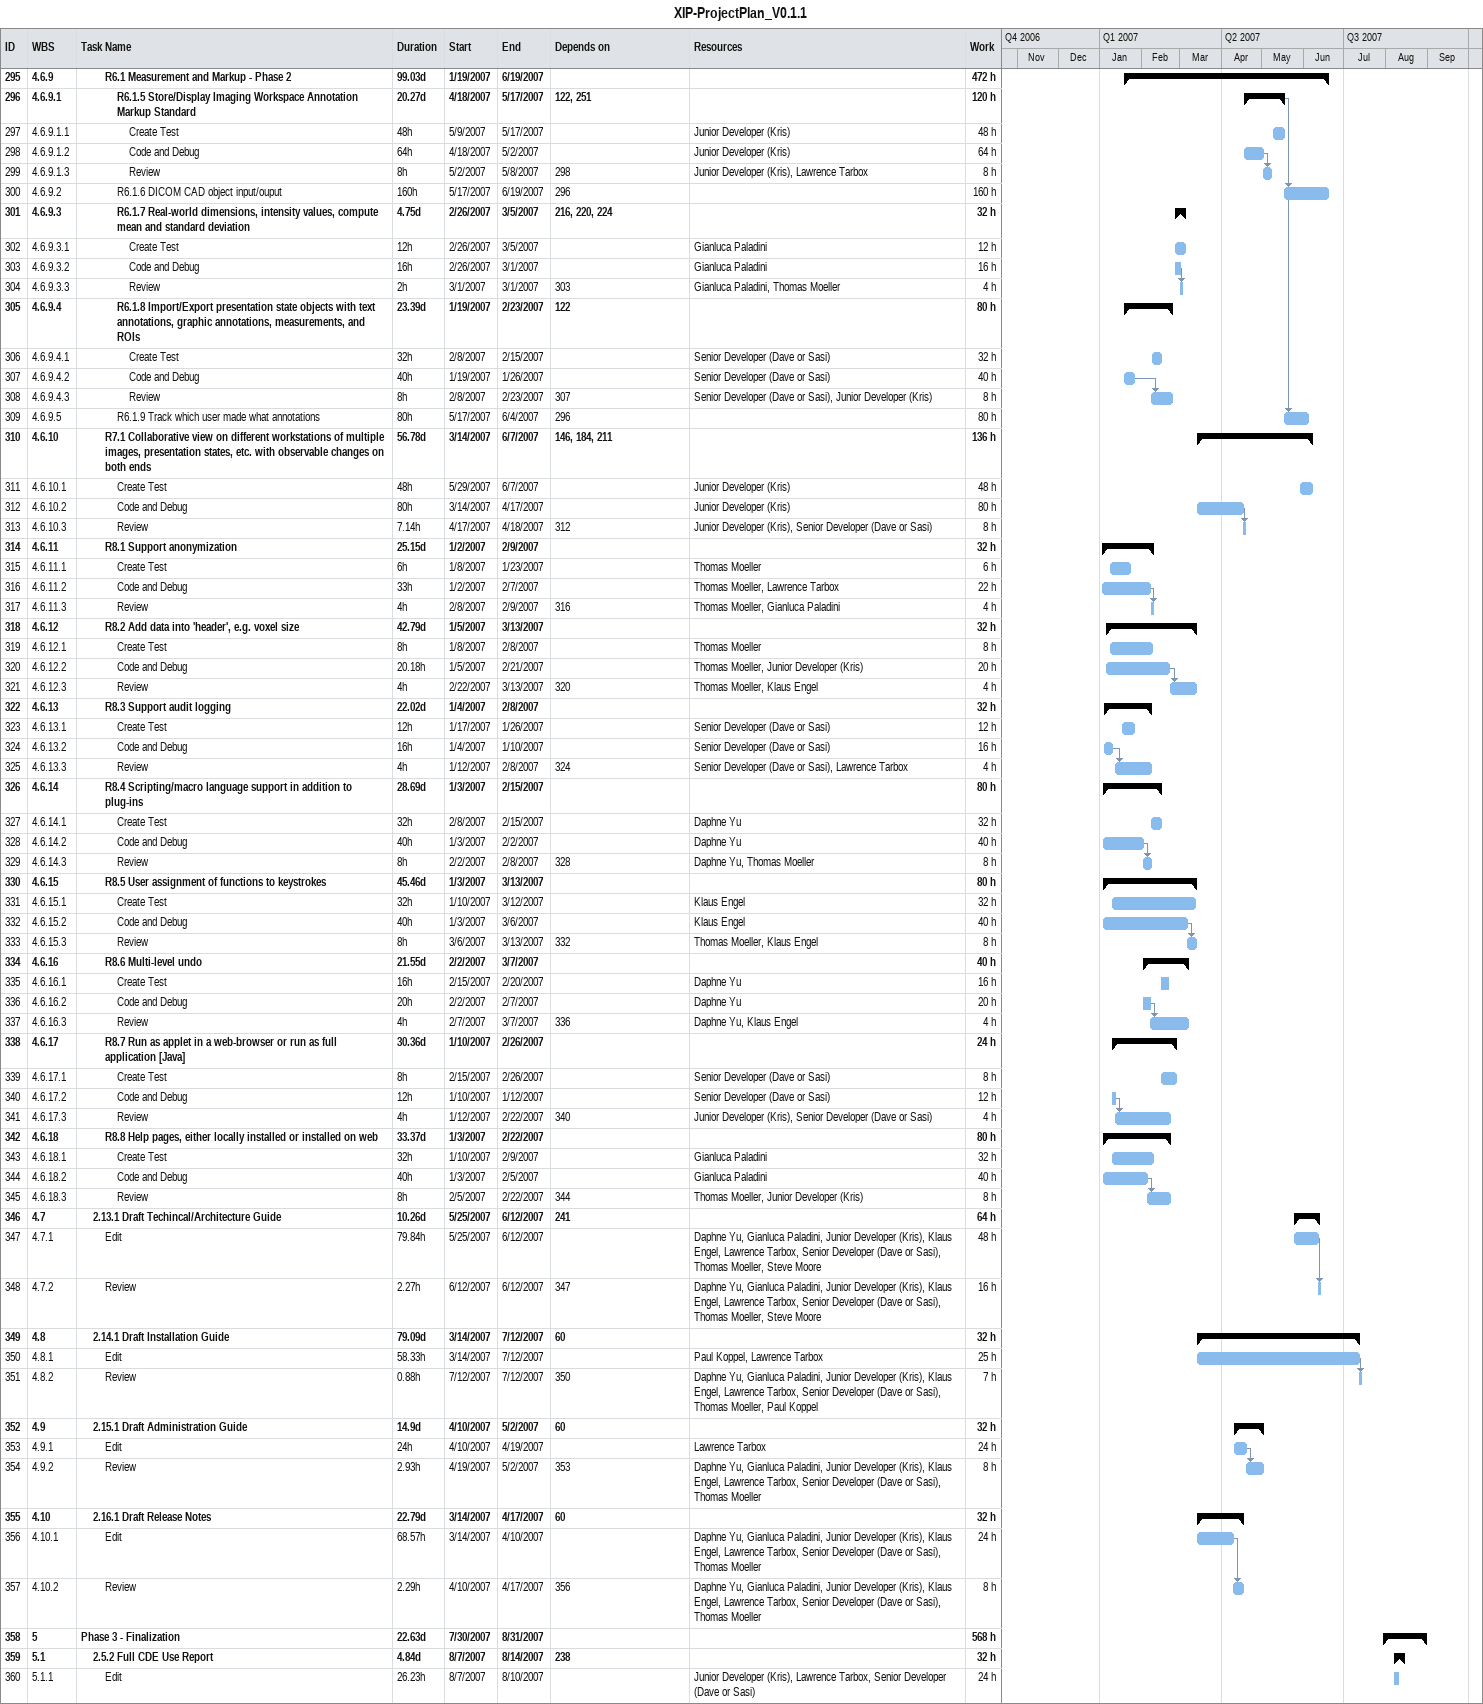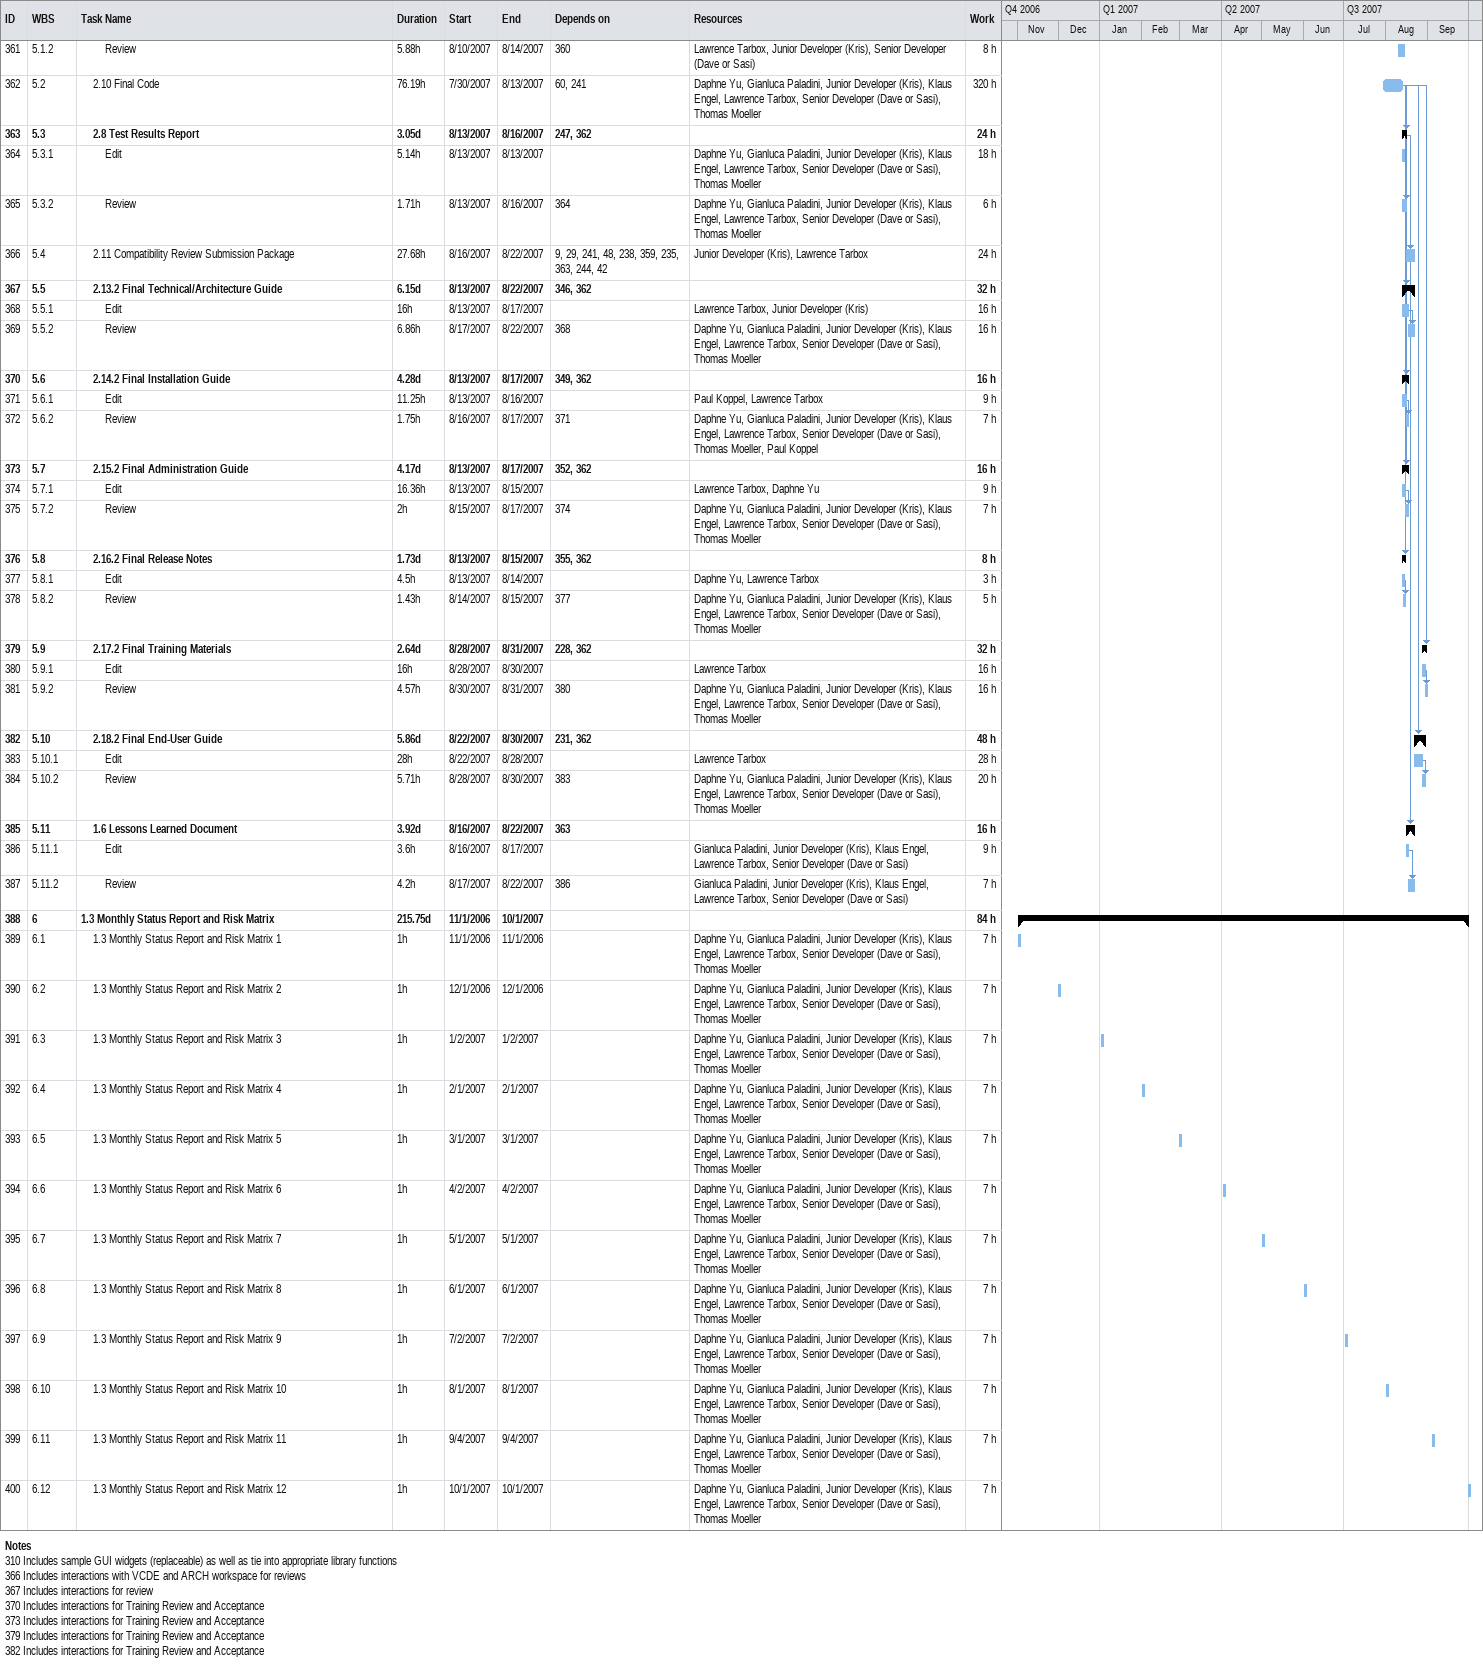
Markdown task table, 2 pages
XIP-ProjectPlan_V0.1.1

| ID | WBS | Task | Duration | Start | Finish | Predecessors | Resources | Work (h) |
|---|---|---|---|---|---|---|---|---|
| 295 | 4.6.9 | **R6.1 Measurement and Markup - Phase 2** | 99.03d | 2007-01-19 | 2007-06-19 |  |  | 472 |
| 296 | 4.6.9.1 | **R6.1.5 Store/Display Imaging Workspace Annotation Markup Standard** | 20.27d | 2007-04-18 | 2007-05-17 | 122, 251 |  | 120 |
| 297 | 4.6.9.1.1 | Create Test | 48h | 2007-05-09 | 2007-05-17 |  | Junior Developer (Kris) | 48 |
| 298 | 4.6.9.1.2 | Code and Debug | 64h | 2007-04-18 | 2007-05-02 |  | Junior Developer (Kris) | 64 |
| 299 | 4.6.9.1.3 | Review | 8h | 2007-05-02 | 2007-05-08 | 298 | Junior Developer (Kris), Lawrence Tarbox | 8 |
| 300 | 4.6.9.2 | R6.1.6 DICOM CAD object input/ouput | 160h | 2007-05-17 | 2007-06-19 | 296 |  | 160 |
| 301 | 4.6.9.3 | **R6.1.7 Real-world dimensions, intensity values, compute mean and standard deviation** | 4.75d | 2007-02-26 | 2007-03-05 | 216, 220, 224 |  | 32 |
| 302 | 4.6.9.3.1 | Create Test | 12h | 2007-02-26 | 2007-03-05 |  | Gianluca Paladini | 12 |
| 303 | 4.6.9.3.2 | Code and Debug | 16h | 2007-02-26 | 2007-03-01 |  | Gianluca Paladini | 16 |
| 304 | 4.6.9.3.3 | Review | 2h | 2007-03-01 | 2007-03-01 | 303 | Gianluca Paladini, Thomas Moeller | 4 |
| 305 | 4.6.9.4 | **R6.1.8 Import/Export presentation state objects with text annotations, graphic annotations, measurements, and ROIs** | 23.39d | 2007-01-19 | 2007-02-23 | 122 |  | 80 |
| 306 | 4.6.9.4.1 | Create Test | 32h | 2007-02-08 | 2007-02-15 |  | Senior Developer (Dave or Sasi) | 32 |
| 307 | 4.6.9.4.2 | Code and Debug | 40h | 2007-01-19 | 2007-01-26 |  | Senior Developer (Dave or Sasi) | 40 |
| 308 | 4.6.9.4.3 | Review | 8h | 2007-02-08 | 2007-02-23 | 307 | Senior Developer (Dave or Sasi), Junior Developer (Kris) | 8 |
| 309 | 4.6.9.5 | R6.1.9 Track which user made what annotations | 80h | 2007-05-17 | 2007-06-04 | 296 |  | 80 |
| 310 | 4.6.10 | **R7.1 Collaborative view on different workstations of multiple images, presentation states, etc. with observable changes on both ends** | 56.78d | 2007-03-14 | 2007-06-07 | 146, 184, 211 |  | 136 |
| 311 | 4.6.10.1 | Create Test | 48h | 2007-05-29 | 2007-06-07 |  | Junior Developer (Kris) | 48 |
| 312 | 4.6.10.2 | Code and Debug | 80h | 2007-03-14 | 2007-04-17 |  | Junior Developer (Kris) | 80 |
| 313 | 4.6.10.3 | Review | 7.14h | 2007-04-17 | 2007-04-18 | 312 | Junior Developer (Kris), Senior Developer (Dave or Sasi) | 8 |
| 314 | 4.6.11 | **R8.1 Support anonymization** | 25.15d | 2007-01-02 | 2007-02-09 |  |  | 32 |
| 315 | 4.6.11.1 | Create Test | 6h | 2007-01-08 | 2007-01-23 |  | Thomas Moeller | 6 |
| 316 | 4.6.11.2 | Code and Debug | 33h | 2007-01-02 | 2007-02-07 |  | Thomas Moeller, Lawrence Tarbox | 22 |
| 317 | 4.6.11.3 | Review | 4h | 2007-02-08 | 2007-02-09 | 316 | Thomas Moeller, Gianluca Paladini | 4 |
| 318 | 4.6.12 | **R8.2 Add data into 'header', e.g. voxel size** | 42.79d | 2007-01-05 | 2007-03-13 |  |  | 32 |
| 319 | 4.6.12.1 | Create Test | 8h | 2007-01-08 | 2007-02-08 |  | Thomas Moeller | 8 |
| 320 | 4.6.12.2 | Code and Debug | 20.18h | 2007-01-05 | 2007-02-21 |  | Thomas Moeller, Junior Developer (Kris) | 20 |
| 321 | 4.6.12.3 | Review | 4h | 2007-02-22 | 2007-03-13 | 320 | Thomas Moeller, Klaus Engel | 4 |
| 322 | 4.6.13 | **R8.3 Support audit logging** | 22.02d | 2007-01-04 | 2007-02-08 |  |  | 32 |
| 323 | 4.6.13.1 | Create Test | 12h | 2007-01-17 | 2007-01-26 |  | Senior Developer (Dave or Sasi) | 12 |
| 324 | 4.6.13.2 | Code and Debug | 16h | 2007-01-04 | 2007-01-10 |  | Senior Developer (Dave or Sasi) | 16 |
| 325 | 4.6.13.3 | Review | 4h | 2007-01-12 | 2007-02-08 | 324 | Senior Developer (Dave or Sasi), Lawrence Tarbox | 4 |
| 326 | 4.6.14 | **R8.4 Scripting/macro language support in addition to plug-ins** | 28.69d | 2007-01-03 | 2007-02-15 |  |  | 80 |
| 327 | 4.6.14.1 | Create Test | 32h | 2007-02-08 | 2007-02-15 |  | Daphne Yu | 32 |
| 328 | 4.6.14.2 | Code and Debug | 40h | 2007-01-03 | 2007-02-02 |  | Daphne Yu | 40 |
| 329 | 4.6.14.3 | Review | 8h | 2007-02-02 | 2007-02-08 | 328 | Daphne Yu, Thomas Moeller | 8 |
| 330 | 4.6.15 | **R8.5 User assignment of functions to keystrokes** | 45.46d | 2007-01-03 | 2007-03-13 |  |  | 80 |
| 331 | 4.6.15.1 | Create Test | 32h | 2007-01-10 | 2007-03-12 |  | Klaus Engel | 32 |
| 332 | 4.6.15.2 | Code and Debug | 40h | 2007-01-03 | 2007-03-06 |  | Klaus Engel | 40 |
| 333 | 4.6.15.3 | Review | 8h | 2007-03-06 | 2007-03-13 | 332 | Thomas Moeller, Klaus Engel | 8 |
| 334 | 4.6.16 | **R8.6 Multi-level undo** | 21.55d | 2007-02-02 | 2007-03-07 |  |  | 40 |
| 335 | 4.6.16.1 | Create Test | 16h | 2007-02-15 | 2007-02-20 |  | Daphne Yu | 16 |
| 336 | 4.6.16.2 | Code and Debug | 20h | 2007-02-02 | 2007-02-07 |  | Daphne Yu | 20 |
| 337 | 4.6.16.3 | Review | 4h | 2007-02-07 | 2007-03-07 | 336 | Daphne Yu, Klaus Engel | 4 |
| 338 | 4.6.17 | **R8.7 Run as applet in a web-browser or run as full application [Java]** | 30.36d | 2007-01-10 | 2007-02-26 |  |  | 24 |
| 339 | 4.6.17.1 | Create Test | 8h | 2007-02-15 | 2007-02-26 |  | Senior Developer (Dave or Sasi) | 8 |
| 340 | 4.6.17.2 | Code and Debug | 12h | 2007-01-10 | 2007-01-12 |  | Senior Developer (Dave or Sasi) | 12 |
| 341 | 4.6.17.3 | Review | 4h | 2007-01-12 | 2007-02-22 | 340 | Junior Developer (Kris), Senior Developer (Dave or Sasi) | 4 |
| 342 | 4.6.18 | **R8.8 Help pages, either locally installed or installed on web** | 33.37d | 2007-01-03 | 2007-02-22 |  |  | 80 |
| 343 | 4.6.18.1 | Create Test | 32h | 2007-01-10 | 2007-02-09 |  | Gianluca Paladini | 32 |
| 344 | 4.6.18.2 | Code and Debug | 40h | 2007-01-03 | 2007-02-05 |  | Gianluca Paladini | 40 |
| 345 | 4.6.18.3 | Review | 8h | 2007-02-05 | 2007-02-22 | 344 | Thomas Moeller, Junior Developer (Kris) | 8 |
| 346 | 4.7 | **2.13.1 Draft Techincal/Architecture Guide** | 10.26d | 2007-05-25 | 2007-06-12 | 241 |  | 64 |
| 347 | 4.7.1 | Edit | 79.84h | 2007-05-25 | 2007-06-12 |  | Daphne Yu, Gianluca Paladini, Junior Developer (Kris), Klaus Engel, Lawrence Tarbox, Senior Developer (Dave or Sasi), Thomas Moeller, Steve Moore | 48 |
| 348 | 4.7.2 | Review | 2.27h | 2007-06-12 | 2007-06-12 | 347 | Daphne Yu, Gianluca Paladini, Junior Developer (Kris), Klaus Engel, Lawrence Tarbox, Senior Developer (Dave or Sasi), Thomas Moeller, Steve Moore | 16 |
| 349 | 4.8 | **2.14.1 Draft Installation Guide** | 79.09d | 2007-03-14 | 2007-07-12 | 60 |  | 32 |
| 350 | 4.8.1 | Edit | 58.33h | 2007-03-14 | 2007-07-12 |  | Paul Koppel, Lawrence Tarbox | 25 |
| 351 | 4.8.2 | Review | 0.88h | 2007-07-12 | 2007-07-12 | 350 | Daphne Yu, Gianluca Paladini, Junior Developer (Kris), Klaus Engel, Lawrence Tarbox, Senior Developer (Dave or Sasi), Thomas Moeller, Paul Koppel | 7 |
| 352 | 4.9 | **2.15.1 Draft Administration Guide** | 14.9d | 2007-04-10 | 2007-05-02 | 60 |  | 32 |
| 353 | 4.9.1 | Edit | 24h | 2007-04-10 | 2007-04-19 |  | Lawrence Tarbox | 24 |
| 354 | 4.9.2 | Review | 2.93h | 2007-04-19 | 2007-05-02 | 353 | Daphne Yu, Gianluca Paladini, Junior Developer (Kris), Klaus Engel, Lawrence Tarbox, Senior Developer (Dave or Sasi), Thomas Moeller | 8 |
| 355 | 4.10 | **2.16.1 Draft Release Notes** | 22.79d | 2007-03-14 | 2007-04-17 | 60 |  | 32 |
| 356 | 4.10.1 | Edit | 68.57h | 2007-03-14 | 2007-04-10 |  | Daphne Yu, Gianluca Paladini, Junior Developer (Kris), Klaus Engel, Lawrence Tarbox, Senior Developer (Dave or Sasi), Thomas Moeller | 24 |
| 357 | 4.10.2 | Review | 2.29h | 2007-04-10 | 2007-04-17 | 356 | Daphne Yu, Gianluca Paladini, Junior Developer (Kris), Klaus Engel, Lawrence Tarbox, Senior Developer (Dave or Sasi), Thomas Moeller | 8 |
| 358 | 5 | **Phase 3 - Finalization** | 22.63d | 2007-07-30 | 2007-08-31 |  |  | 568 |
| 359 | 5.1 | **2.5.2 Full CDE Use Report** | 4.84d | 2007-08-07 | 2007-08-14 | 238 |  | 32 |
| 360 | 5.1.1 | Edit | 26.23h | 2007-08-07 | 2007-08-10 |  | Junior Developer (Kris), Lawrence Tarbox, Senior Developer (Dave or Sasi) | 24 |
| 361 | 5.1.2 | Review | 5.88h | 2007-08-10 | 2007-08-14 | 360 | Lawrence Tarbox, Junior Developer (Kris), Senior Developer (Dave or Sasi) | 8 |
| 362 | 5.2 | 2.10 Final Code | 76.19h | 2007-07-30 | 2007-08-13 | 60, 241 | Daphne Yu, Gianluca Paladini, Junior Developer (Kris), Klaus Engel, Lawrence Tarbox, Senior Developer (Dave or Sasi), Thomas Moeller | 320 |
| 363 | 5.3 | **2.8 Test Results Report** | 3.05d | 2007-08-13 | 2007-08-16 | 247, 362 |  | 24 |
| 364 | 5.3.1 | Edit | 5.14h | 2007-08-13 | 2007-08-13 |  | Daphne Yu, Gianluca Paladini, Junior Developer (Kris), Klaus Engel, Lawrence Tarbox, Senior Developer (Dave or Sasi), Thomas Moeller | 18 |
| 365 | 5.3.2 | Review | 1.71h | 2007-08-13 | 2007-08-16 | 364 | Daphne Yu, Gianluca Paladini, Junior Developer (Kris), Klaus Engel, Lawrence Tarbox, Senior Developer (Dave or Sasi), Thomas Moeller | 6 |
| 366 | 5.4 | 2.11 Compatibility Review Submission Package | 27.68h | 2007-08-16 | 2007-08-22 | 9, 29, 241, 48, 238, 359, 235, 363, 244, 42 | Junior Developer (Kris), Lawrence Tarbox | 24 |
| 367 | 5.5 | **2.13.2 Final Technical/Architecture Guide** | 6.15d | 2007-08-13 | 2007-08-22 | 346, 362 |  | 32 |
| 368 | 5.5.1 | Edit | 16h | 2007-08-13 | 2007-08-17 |  | Lawrence Tarbox, Junior Developer (Kris) | 16 |
| 369 | 5.5.2 | Review | 6.86h | 2007-08-17 | 2007-08-22 | 368 | Daphne Yu, Gianluca Paladini, Junior Developer (Kris), Klaus Engel, Lawrence Tarbox, Senior Developer (Dave or Sasi), Thomas Moeller | 16 |
| 370 | 5.6 | **2.14.2 Final Installation Guide** | 4.28d | 2007-08-13 | 2007-08-17 | 349, 362 |  | 16 |
| 371 | 5.6.1 | Edit | 11.25h | 2007-08-13 | 2007-08-16 |  | Paul Koppel, Lawrence Tarbox | 9 |
| 372 | 5.6.2 | Review | 1.75h | 2007-08-16 | 2007-08-17 | 371 | Daphne Yu, Gianluca Paladini, Junior Developer (Kris), Klaus Engel, Lawrence Tarbox, Senior Developer (Dave or Sasi), Thomas Moeller, Paul Koppel | 7 |
| 373 | 5.7 | **2.15.2 Final Administration Guide** | 4.17d | 2007-08-13 | 2007-08-17 | 352, 362 |  | 16 |
| 374 | 5.7.1 | Edit | 16.36h | 2007-08-13 | 2007-08-15 |  | Lawrence Tarbox, Daphne Yu | 9 |
| 375 | 5.7.2 | Review | 2h | 2007-08-15 | 2007-08-17 | 374 | Daphne Yu, Gianluca Paladini, Junior Developer (Kris), Klaus Engel, Lawrence Tarbox, Senior Developer (Dave or Sasi), Thomas Moeller | 7 |
| 376 | 5.8 | **2.16.2 Final Release Notes** | 1.73d | 2007-08-13 | 2007-08-15 | 355, 362 |  | 8 |
| 377 | 5.8.1 | Edit | 4.5h | 2007-08-13 | 2007-08-14 |  | Daphne Yu, Lawrence Tarbox | 3 |
| 378 | 5.8.2 | Review | 1.43h | 2007-08-14 | 2007-08-15 | 377 | Daphne Yu, Gianluca Paladini, Junior Developer (Kris), Klaus Engel, Lawrence Tarbox, Senior Developer (Dave or Sasi), Thomas Moeller | 5 |
| 379 | 5.9 | **2.17.2 Final Training Materials** | 2.64d | 2007-08-28 | 2007-08-31 | 228, 362 |  | 32 |
| 380 | 5.9.1 | Edit | 16h | 2007-08-28 | 2007-08-30 |  | Lawrence Tarbox | 16 |
| 381 | 5.9.2 | Review | 4.57h | 2007-08-30 | 2007-08-31 | 380 | Daphne Yu, Gianluca Paladini, Junior Developer (Kris), Klaus Engel, Lawrence Tarbox, Senior Developer (Dave or Sasi), Thomas Moeller | 16 |
| 382 | 5.10 | **2.18.2 Final End-User Guide** | 5.86d | 2007-08-22 | 2007-08-30 | 231, 362 |  | 48 |
| 383 | 5.10.1 | Edit | 28h | 2007-08-22 | 2007-08-28 |  | Lawrence Tarbox | 28 |
| 384 | 5.10.2 | Review | 5.71h | 2007-08-28 | 2007-08-30 | 383 | Daphne Yu, Gianluca Paladini, Junior Developer (Kris), Klaus Engel, Lawrence Tarbox, Senior Developer (Dave or Sasi), Thomas Moeller | 20 |
| 385 | 5.11 | **1.6 Lessons Learned Document** | 3.92d | 2007-08-16 | 2007-08-22 | 363 |  | 16 |
| 386 | 5.11.1 | Edit | 3.6h | 2007-08-16 | 2007-08-17 |  | Gianluca Paladini, Junior Developer (Kris), Klaus Engel, Lawrence Tarbox, Senior Developer (Dave or Sasi) | 9 |
| 387 | 5.11.2 | Review | 4.2h | 2007-08-17 | 2007-08-22 | 386 | Gianluca Paladini, Junior Developer (Kris), Klaus Engel, Lawrence Tarbox, Senior Developer (Dave or Sasi) | 7 |
| 388 | 6 | **1.3 Monthly Status Report and Risk Matrix** | 215.75d | 2006-11-01 | 2007-10-01 |  |  | 84 |
| 389 | 6.1 | 1.3 Monthly Status Report and Risk Matrix 1 | 1h | 2006-11-01 | 2006-11-01 |  | Daphne Yu, Gianluca Paladini, Junior Developer (Kris), Klaus Engel, Lawrence Tarbox, Senior Developer (Dave or Sasi), Thomas Moeller | 7 |
| 390 | 6.2 | 1.3 Monthly Status Report and Risk Matrix 2 | 1h | 2006-12-01 | 2006-12-01 |  | Daphne Yu, Gianluca Paladini, Junior Developer (Kris), Klaus Engel, Lawrence Tarbox, Senior Developer (Dave or Sasi), Thomas Moeller | 7 |
| 391 | 6.3 | 1.3 Monthly Status Report and Risk Matrix 3 | 1h | 2007-01-02 | 2007-01-02 |  | Daphne Yu, Gianluca Paladini, Junior Developer (Kris), Klaus Engel, Lawrence Tarbox, Senior Developer (Dave or Sasi), Thomas Moeller | 7 |
| 392 | 6.4 | 1.3 Monthly Status Report and Risk Matrix 4 | 1h | 2007-02-01 | 2007-02-01 |  | Daphne Yu, Gianluca Paladini, Junior Developer (Kris), Klaus Engel, Lawrence Tarbox, Senior Developer (Dave or Sasi), Thomas Moeller | 7 |
| 393 | 6.5 | 1.3 Monthly Status Report and Risk Matrix 5 | 1h | 2007-03-01 | 2007-03-01 |  | Daphne Yu, Gianluca Paladini, Junior Developer (Kris), Klaus Engel, Lawrence Tarbox, Senior Developer (Dave or Sasi), Thomas Moeller | 7 |
| 394 | 6.6 | 1.3 Monthly Status Report and Risk Matrix 6 | 1h | 2007-04-02 | 2007-04-02 |  | Daphne Yu, Gianluca Paladini, Junior Developer (Kris), Klaus Engel, Lawrence Tarbox, Senior Developer (Dave or Sasi), Thomas Moeller | 7 |
| 395 | 6.7 | 1.3 Monthly Status Report and Risk Matrix 7 | 1h | 2007-05-01 | 2007-05-01 |  | Daphne Yu, Gianluca Paladini, Junior Developer (Kris), Klaus Engel, Lawrence Tarbox, Senior Developer (Dave or Sasi), Thomas Moeller | 7 |
| 396 | 6.8 | 1.3 Monthly Status Report and Risk Matrix 8 | 1h | 2007-06-01 | 2007-06-01 |  | Daphne Yu, Gianluca Paladini, Junior Developer (Kris), Klaus Engel, Lawrence Tarbox, Senior Developer (Dave or Sasi), Thomas Moeller | 7 |
| 397 | 6.9 | 1.3 Monthly Status Report and Risk Matrix 9 | 1h | 2007-07-02 | 2007-07-02 |  | Daphne Yu, Gianluca Paladini, Junior Developer (Kris), Klaus Engel, Lawrence Tarbox, Senior Developer (Dave or Sasi), Thomas Moeller | 7 |
| 398 | 6.10 | 1.3 Monthly Status Report and Risk Matrix 10 | 1h | 2007-08-01 | 2007-08-01 |  | Daphne Yu, Gianluca Paladini, Junior Developer (Kris), Klaus Engel, Lawrence Tarbox, Senior Developer (Dave or Sasi), Thomas Moeller | 7 |
| 399 | 6.11 | 1.3 Monthly Status Report and Risk Matrix 11 | 1h | 2007-09-04 | 2007-09-04 |  | Daphne Yu, Gianluca Paladini, Junior Developer (Kris), Klaus Engel, Lawrence Tarbox, Senior Developer (Dave or Sasi), Thomas Moeller | 7 |
| 400 | 6.12 | 1.3 Monthly Status Report and Risk Matrix 12 | 1h | 2007-10-01 | 2007-10-01 |  | Daphne Yu, Gianluca Paladini, Junior Developer (Kris), Klaus Engel, Lawrence Tarbox, Senior Developer (Dave or Sasi), Thomas Moeller | 7 |

Notes
- 310: Includes sample GUI widgets (replaceable) as well as tie into appropriate library functions
- 366: Includes interactions with VCDE and ARCH workspace for reviews
- 367: Includes interactions for review
- 370: Includes interactions for Training Review and Acceptance
- 373: Includes interactions for Training Review and Acceptance
- 379: Includes interactions for Training Review and Acceptance
- 382: Includes interactions for Training Review and Acceptance
